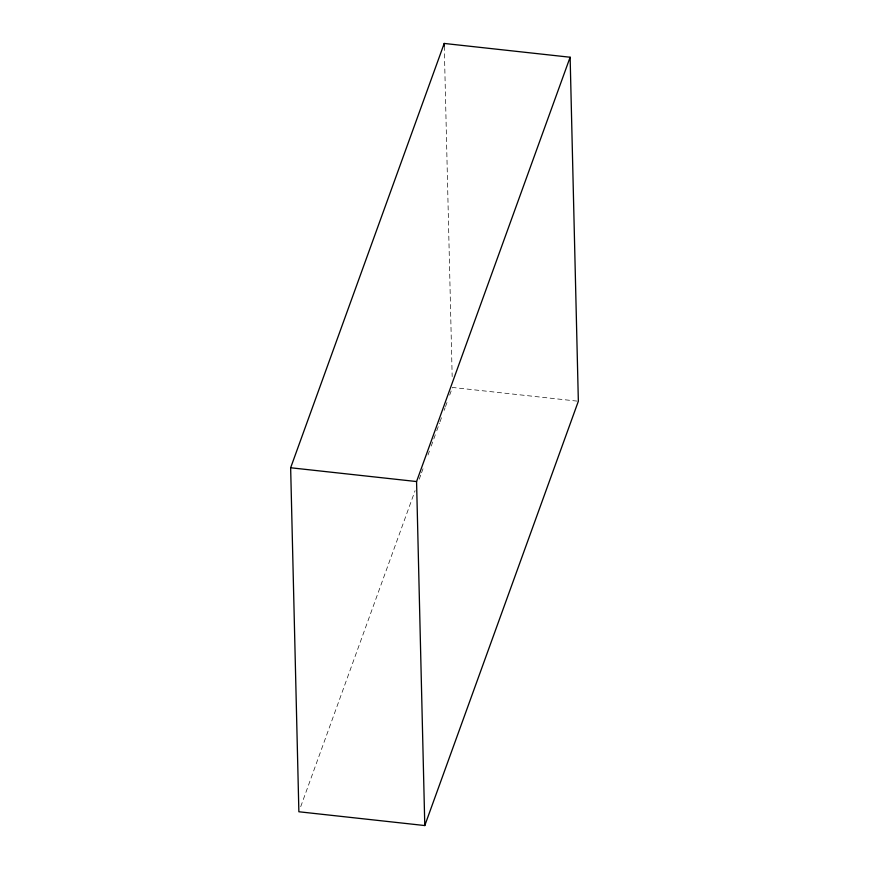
<?xml version="1.0" encoding="UTF-8"?>
<svg xmlns="http://www.w3.org/2000/svg" width="869" height="869" viewBox="0 0 869 869"><rect width="100%" height="100%" fill="white"/><g stroke="black" fill="none" stroke-linecap="round" stroke-linejoin="round"><path stroke-width="0.65" stroke-dasharray="4.34 3.26" d="M300.717 806.671L415.078 490.67M419.227 479.199L421.074 474.105M421.53 472.823L423.377 467.728M427.993 454.987L429.373 451.163M431.22 446.069L436.292 432.056M436.749 430.774L439.518 423.138M439.986 421.856L441.821 416.762M444.135 410.396L445.058 407.843M445.515 406.573L447.817 400.196M449.664 395.102L452.434 387.455L577.016 401.098M444.276 46.155L452.173 376.625"/><path stroke-width="1.3" d="M290.648 467.761L444.211 43.45L570.129 57.235L578.352 401.239L424.789 825.55L298.871 811.765L290.648 467.761L416.566 481.545L570.129 57.235M444.211 43.45L444.276 46.155M416.566 481.545L424.789 825.55"/></g></svg>
